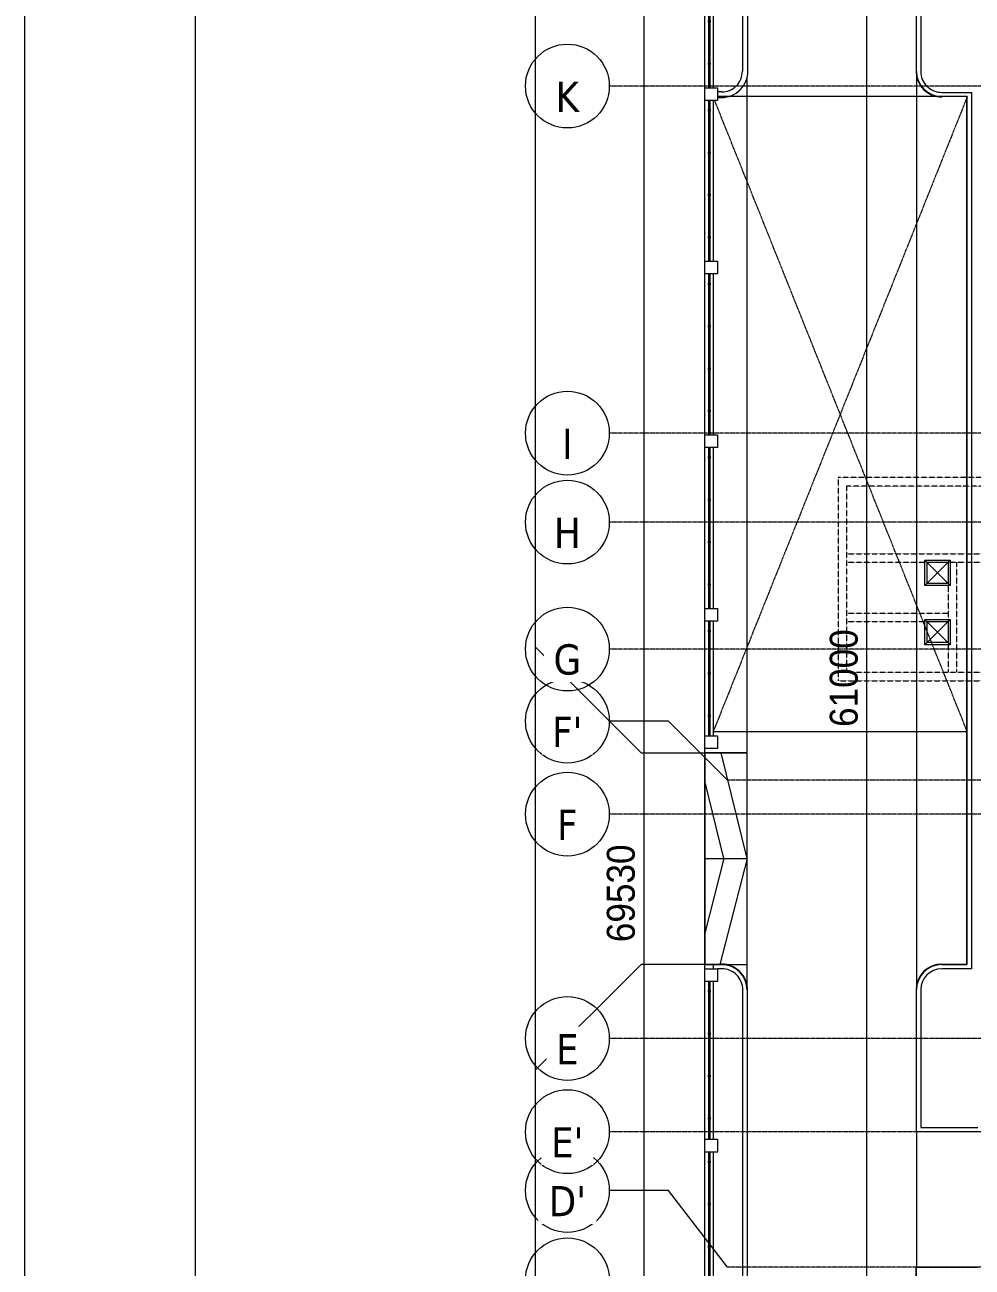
# Model space of a CAD drawing. Header units: millimetres. Extents: x 5356 to 209803, y -16346 to 109894.
# Drawn here: x 10053 to 32418, y 33837 to 63183 of the extents above; entities that cross this region are included whole.
import ezdxf

# ---------------------------------------------------------------- set-up
doc = ezdxf.new("R2010")
doc.units = ezdxf.units.MM
for name, pattern in [('Dash', [6, 3, -3]), ('Double dash', [41.99999848517665, 12.00000007375544, -5.999999682284241, 5.999999682284241, -5.999999682284241, 5.999999682284241, -5.999999682284241]), ('Grid Line', [22.225, 12.7, -3.175, 3.175, -3.175]), ('IMPORT-NCV_MAT BANG DAM SAN TANG 1$0$BEAM HIDEN_DBIM', [1.5874999999999995, 1.058333333333333, -0.5291666666666667])]:
    doc.linetypes.add(name, pattern=pattern)
for name, color, linetype, lineweight in [('A-ANNO-DIMS', 211, 'Continuous', 9), ('A-ANNO-DIMS-220', 211, 'Continuous', 9), ('A-DETL-THIN', 151, 'Continuous', 9), ('A-FLOR', 192, 'Continuous', 9), ('A-FLOR-HRAL', 11, 'Continuous', 9), ('A-WALL', 113, 'Continuous', 9), ('C-PRKG', 70, 'Continuous', 9), ('C-PRKG-HDLN', 70, 'Dash', 9), ('C-PROP-LINE', 91, 'Double dash', 18), ('G-IMPT', 8, 'Continuous', 9), ('G-IMPT-3', 8, 'IMPORT-NCV_MAT BANG DAM SAN TANG 1$0$BEAM HIDEN_DBIM', 9), ('M-EQPM', 50, 'Continuous', 9), ('S-COLS', 52, 'Continuous', 9), ('S-GRID', 1, 'Continuous', 9), ('S-GRID-1', 1, 'Grid Line', 9), ('S-GRID-IDEN', 1, 'Continuous', 9)]:
    doc.layers.add(name, color=color, linetype=linetype, lineweight=lineweight)
doc.styles.add('Arial_2', font='arial_0.ttf', dxfattribs={"width": 0.9, "height": 659.9999999999999})
doc.styles.add('Tahoma_B', font='tahomabd_0.ttf', dxfattribs={"height": 714.9999999999993})
doc.dimstyles.new('1_Dim_chi_tiet_khu_đất_2', dxfattribs={"dimscale": 304.8, "dimtxt": 673.3712039716003, "dimasz": 0.8661417322834646, "dimexe": 0.7217847769028871, "dimexo": 0.0625, "dimgap": 0.07217847769028872, "dimtad": 1, "dimdec": 0, "dimrnd": 5, "dimzin": 0, "dimdsep": 46, "dimtxsty": 'Arial_2', "dimblk1": 'OBLIQUE', "dimblk2": 'OBLIQUE', "dimsah": 1, "dimcen": 0.09, "dimdle": 0.7217847769028871, "dimazin": 0, "dimtfac": 1, "dimtdec": 4, "dimtix": 1, "dimtmove": 0, "dimatfit": 3, "dimfxl": 2.165354330708662, "dimfxlon": 1, "dimtvp": 1, "dimtolj": 1, "dimtzin": 0, "dimarcsym": 2})
pattern_1 = [(180, (609.6, 0), (-1.592040838891559e-15, -13), []), (270, (609.6, 0), (76, 4.653657836759942e-15), [])]

# ---------------------------------------------------------------- blocks, each defined once
blk = doc.blocks.new('BAI XE PCCC - BAI XE PCCC-V181-TKCS_MB ĐỊNH VỊ MỐC TỌA ĐỘ CÔNG TRÌNH')
at = {"layer": 'C-PRKG'}
for p, q in [((0, 6000.000000000049), (-9.531712989152236e-12, 100.000000000065)), ((15000.00000000001, 6000), (0, 6000.000000000049)), ((15000, -6.272666972446592e-16), (15000.00000000001, 6000))]:
    blk.add_line(p, q, dxfattribs=at)
at = {"layer": 'C-PRKG-HDLN'}
for p, q in [((2.01639400929441e-12, 6000.000000000049), (15000.00000000001, -4.331468517193571e-12)), ((15000.00000000001, 6000), (88.1085934146728, 35.24343736587193))]:
    blk.add_line(p, q, dxfattribs=at)
blk = doc.blocks.new('NBS_CLDPhysicalSecuritySystems_MtlMeshPnlFncngSym_CLDModsecSecurusS3_InfillPanel - NBS_CLDPhysicalSecuritySystems_MtlMeshPnlFncngSym_CLDModsecSecurusS2_InfillPanel-2369324-TKCS_MB ĐỊNH VỊ MỐC TỌA ĐỘ CÔNG TRÌNH')
at = {"layer": 'A-FLOR-HRAL'}
h = blk.add_hatch(dxfattribs=at)
h.set_pattern_fill('FP_6', color=256, style=0, pattern_type=2)
h.set_pattern_definition(pattern_1)
h.paths.add_polyline_path([(-5.197762220632285e-11, 5.999999999886017), (-5.197762220632285e-11, -6.000000000111254), (3799.99999999995, -6.000000000111254), (3799.99999999995, 5.999999999886017), (1716.167812395549, 5.999999999886017)])
for p, q in [((217.9999999999418, 26.9999999999159), (-5.197762220632285e-11, 26.9999999999159)), ((6.294165189046908e-12, 5.999999999963915), (3800.000000000009, 5.999999999963915)), ((214.0000000000067, 5.999999999992131), (214.0000000000071, 22.99999999998968)), ((254.0000000000057, 5.999999999992004), (214.0000000000067, 5.999999999992131)), ((218.0000000000071, 26.99999999998995), (250.0000000000058, 26.99999999998985)), ((1217.99999999994, 26.9999999999159), (249.9999999999432, 26.9999999999159)), ((254.0000000000058, 22.99999999998984), (254.0000000000057, 5.999999999992004)), ((1214.000000000007, 5.999999999989893), (1214.000000000007, 22.99999999998744)), ((1254.000000000006, 5.999999999989766), (1214.000000000007, 5.999999999989893)), ((1218.000000000007, 26.99999999998771), (1250.000000000006, 26.99999999998761)), ((2217.999999999946, 26.9999999999159), (1249.999999999941, 26.9999999999159)), ((1254.000000000006, 22.9999999999876), (1254.000000000006, 5.999999999989766)), ((2214.000000000006, 5.999999999992131), (2214.000000000007, 22.99999999998968)), ((2254.000000000005, 5.999999999992004), (2214.000000000006, 5.999999999992131)), ((2218.000000000007, 26.99999999998995), (2250.000000000005, 26.99999999998985)), ((3217.999999999944, 26.99999999992456), (2249.999999999948, 26.9999999999159)), ((2254.000000000005, 22.99999999998984), (2254.000000000005, 5.999999999992004)), ((3214.000000000006, 5.999999999992131), (3214.000000000007, 22.99999999998968)), ((3254.000000000005, 5.999999999992004), (3214.000000000006, 5.999999999992131)), ((3218.000000000007, 26.99999999998995), (3250.000000000005, 26.99999999998985)), ((3799.99999999995, 26.9999999999159), (3249.999999999945, 26.99999999992456)), ((3254.000000000005, 22.99999999998984), (3254.000000000005, 5.999999999992004)), ((3800.000000000009, -6.000000000036085), (6.497202775790357e-12, -6.000000000036085)), ((214.0000000000067, -11.00000000001003), (214.0000000000067, -6.00000000001004)), ((214.0000000000067, -6.00000000001004), (254.0000000000057, -6.000000000010167)), ((254.0000000000057, -11.00000000001016), (214.0000000000067, -11.00000000001003)), ((254.0000000000057, -6.000000000010167), (254.0000000000057, -11.00000000001016)), ((1214.000000000007, -11.00000000001227), (1214.000000000007, -6.000000000012277)), ((1214.000000000007, -6.000000000012277), (1254.000000000005, -6.000000000012404)), ((1254.000000000005, -11.0000000000124), (1214.000000000007, -11.00000000001227)), ((1254.000000000005, -6.000000000012404), (1254.000000000005, -11.0000000000124)), ((2214.000000000006, -11.00000000001003), (2214.000000000006, -6.00000000001004)), ((2214.000000000006, -6.00000000001004), (2254.000000000005, -6.000000000010167)), ((2254.000000000005, -11.00000000001016), (2214.000000000006, -11.00000000001003)), ((2254.000000000005, -6.000000000010167), (2254.000000000005, -11.00000000001016)), ((3214.000000000006, -11.00000000001003), (3214.000000000006, -6.00000000001004)), ((3214.000000000006, -6.00000000001004), (3254.000000000005, -6.000000000010167)), ((3254.000000000005, -11.00000000001016), (3214.000000000006, -11.00000000001003)), ((3254.000000000005, -6.000000000010167), (3254.000000000005, -11.00000000001016))]:
    blk.add_line(p, q, dxfattribs=at)
for centre, radius, start, end in [((218.0000000000071, 22.99999999998967), 3.999999999999995, 89.99999999999912, 179.9999999999999), ((250.0000000000058, 22.99999999998985), 4.000000000000007, 5.088887490341627e-14, 89.9999999999993), ((1218.000000000007, 22.99999999998743), 3.999999999999997, 89.99999999999994, 179.9999999999999), ((1250.000000000006, 22.99999999998761), 3.999999999999979, 4.007498898644031e-13, 89.9999999999997), ((2218.000000000007, 22.99999999998967), 3.999999999999995, 89.99999999999993, 179.9999999999999), ((2250.000000000005, 22.99999999998985), 3.999999999999979, 4.579998741307465e-13, 89.9999999999997), ((3218.000000000007, 22.99999999998967), 3.999999999999995, 89.99999999999993, 179.9999999999999), ((3250.000000000005, 22.99999999998985), 3.999999999999999, 4.579998741307465e-13, 89.9999999999997)]:
    blk.add_arc(centre, radius, start, end, dxfattribs=at)
blk = doc.blocks.new('NBS_CLDPhysicalSecuritySystems_MtlMeshPnlFncngSym_CLDModsecSecurusS3_InfillPanel - NBS_CLDPhysicalSecuritySystems_MtlMeshPnlFncngSym_CLDModsecSecurusS2_InfillPanel-2369374-TKCS_MB ĐỊNH VỊ MỐC TỌA ĐỘ CÔNG TRÌNH')
at = {"layer": 'A-FLOR-HRAL'}
h = blk.add_hatch(dxfattribs=at)
h.set_pattern_fill('FP_6', color=256, style=0, pattern_type=2)
h.set_pattern_definition(pattern_1)
h.paths.add_polyline_path([(2711.89140658526, 5.999999999989973), (-5.197762220632285e-11, 5.999999999989973), (-5.197762220632285e-11, -6.000000000007299), (2711.89140658526, -6.000000000007299)])
for p, q in [((217.9999999999418, 27.00000000001985), (-5.197762220632285e-11, 27.00000000001985)), ((6.294165189046908e-12, 5.999999999963915), (2711.891406585321, 5.999999999963915)), ((214.0000000000067, 5.999999999992131), (214.0000000000071, 22.99999999998968)), ((254.0000000000057, 5.999999999992004), (214.0000000000067, 5.999999999992131)), ((218.0000000000071, 26.99999999998995), (250.0000000000058, 26.99999999998985)), ((1217.999999999948, 27.00000000001985), (249.9999999999432, 27.00000000001985)), ((254.0000000000058, 22.99999999998984), (254.0000000000057, 5.999999999992004)), ((1214.000000000007, 5.999999999989893), (1214.000000000007, 22.99999999998744)), ((1254.000000000006, 5.999999999989766), (1214.000000000007, 5.999999999989893)), ((1218.000000000007, 26.99999999998771), (1250.000000000006, 26.99999999998761)), ((2217.999999999955, 27.00000000001985), (1249.99999999995, 27.00000000001985)), ((1254.000000000006, 22.9999999999876), (1254.000000000006, 5.999999999989766)), ((2214.000000000006, 5.999999999992131), (2214.000000000007, 22.99999999998968)), ((2254.000000000005, 5.999999999992004), (2214.000000000006, 5.999999999992131)), ((2218.000000000007, 26.99999999998995), (2250.000000000005, 26.99999999998985)), ((2711.89140658526, 27.00000000001985), (2249.999999999948, 27.00000000001985)), ((2254.000000000005, 22.99999999998984), (2254.000000000005, 5.999999999992004)), ((2711.891406585321, -6.000000000036085), (6.497202775790357e-12, -6.000000000036085)), ((214.0000000000067, -11.00000000001003), (214.0000000000067, -6.00000000001004)), ((214.0000000000067, -6.00000000001004), (254.0000000000057, -6.000000000010167)), ((254.0000000000057, -11.00000000001016), (214.0000000000067, -11.00000000001003)), ((254.0000000000057, -6.000000000010167), (254.0000000000057, -11.00000000001016)), ((1214.000000000007, -11.00000000001227), (1214.000000000007, -6.000000000012277)), ((1214.000000000007, -6.000000000012277), (1254.000000000005, -6.000000000012404)), ((1254.000000000005, -11.0000000000124), (1214.000000000007, -11.00000000001227)), ((1254.000000000005, -6.000000000012404), (1254.000000000005, -11.0000000000124)), ((2214.000000000006, -11.00000000001003), (2214.000000000006, -6.00000000001004)), ((2214.000000000006, -6.00000000001004), (2254.000000000005, -6.000000000010167)), ((2254.000000000005, -11.00000000001016), (2214.000000000006, -11.00000000001003)), ((2254.000000000005, -6.000000000010167), (2254.000000000005, -11.00000000001016))]:
    blk.add_line(p, q, dxfattribs=at)
for centre, radius, start, end in [((218.0000000000071, 22.99999999998967), 3.999999999999995, 89.99999999999912, 179.9999999999999), ((250.0000000000058, 22.99999999998985), 4.000000000000007, 5.088887490341627e-14, 89.9999999999993), ((1218.000000000007, 22.99999999998743), 3.999999999999997, 89.99999999999994, 179.9999999999999), ((1250.000000000006, 22.99999999998761), 3.999999999999979, 4.007498898644031e-13, 89.9999999999997), ((2218.000000000007, 22.99999999998967), 3.999999999999995, 89.99999999999993, 179.9999999999999), ((2250.000000000005, 22.99999999998985), 3.999999999999979, 4.579998741307465e-13, 89.9999999999997)]:
    blk.add_arc(centre, radius, start, end, dxfattribs=at)
blk = doc.blocks.new('NBS_CLDPhysicalSecuritySystems_MtlMeshPnlFncngSym_CLDModsecSecurusS3_InfillPanel - NBS_CLDPhysicalSecuritySystems_MtlMeshPnlFncngSym_CLDModsecSecurusS2_InfillPanel-2369380-TKCS_MB ĐỊNH VỊ MỐC TỌA ĐỘ CÔNG TRÌNH')
at = {"layer": 'A-FLOR-HRAL'}
h = blk.add_hatch(dxfattribs=at)
h.set_pattern_fill('FP_6', color=256, style=0, pattern_type=2)
h.set_pattern_definition(pattern_1)
h.paths.add_polyline_path([(3729.999999999966, 5.999999999989973), (-3.465174813754857e-11, 5.999999999989973), (-3.465174813754857e-11, -6.000000000011631), (3729.999999999966, -6.000000000011631)])
for p, q in [((217.9999999999678, 27.00000000001552), (-3.465174813754857e-11, 27.00000000001552)), ((6.294165189046908e-12, 5.999999999963915), (3730.000000000002, 5.999999999963915)), ((214.0000000000067, 5.999999999992131), (214.0000000000071, 22.99999999998968)), ((254.0000000000057, 5.999999999992004), (214.0000000000067, 5.999999999992131)), ((218.0000000000071, 26.99999999998995), (250.0000000000058, 26.99999999998985)), ((1217.999999999983, 27.00000000001552), (249.9999999999778, 27.00000000001552)), ((254.0000000000058, 22.99999999998984), (254.0000000000057, 5.999999999992004)), ((1214.000000000007, 5.999999999989893), (1214.000000000007, 22.99999999998744)), ((1254.000000000006, 5.999999999989766), (1214.000000000007, 5.999999999989893)), ((1218.000000000007, 26.99999999998771), (1250.000000000006, 26.99999999998761)), ((2217.999999999964, 27.00000000001552), (1249.999999999958, 27.00000000001552)), ((1254.000000000006, 22.9999999999876), (1254.000000000006, 5.999999999989766)), ((2214.000000000006, 5.999999999992131), (2214.000000000007, 22.99999999998968)), ((2254.000000000005, 5.999999999992004), (2214.000000000006, 5.999999999992131)), ((2218.000000000007, 26.99999999998995), (2250.000000000005, 26.99999999998985)), ((3217.999999999979, 27.00000000001552), (2249.999999999974, 27.00000000001552)), ((2254.000000000005, 22.99999999998984), (2254.000000000005, 5.999999999992004)), ((3214.000000000006, 5.999999999992131), (3214.000000000007, 22.99999999998968)), ((3254.000000000005, 5.999999999992004), (3214.000000000006, 5.999999999992131)), ((3218.000000000007, 26.99999999998995), (3250.000000000005, 26.99999999998985)), ((3729.999999999949, 27.00000000001552), (3249.999999999971, 27.00000000001552)), ((3254.000000000005, 22.99999999998984), (3254.000000000005, 5.999999999992004)), ((3730.000000000002, -6.000000000036085), (6.497202775790357e-12, -6.000000000036085)), ((214.0000000000067, -11.00000000001003), (214.0000000000067, -6.00000000001004)), ((214.0000000000067, -6.00000000001004), (254.0000000000057, -6.000000000010167)), ((254.0000000000057, -11.00000000001016), (214.0000000000067, -11.00000000001003)), ((254.0000000000057, -6.000000000010167), (254.0000000000057, -11.00000000001016)), ((1214.000000000007, -11.00000000001227), (1214.000000000007, -6.000000000012277)), ((1214.000000000007, -6.000000000012277), (1254.000000000005, -6.000000000012404)), ((1254.000000000005, -11.0000000000124), (1214.000000000007, -11.00000000001227)), ((1254.000000000005, -6.000000000012404), (1254.000000000005, -11.0000000000124)), ((2214.000000000006, -11.00000000001003), (2214.000000000006, -6.00000000001004)), ((2214.000000000006, -6.00000000001004), (2254.000000000005, -6.000000000010167)), ((2254.000000000005, -11.00000000001016), (2214.000000000006, -11.00000000001003)), ((2254.000000000005, -6.000000000010167), (2254.000000000005, -11.00000000001016)), ((3214.000000000006, -11.00000000001003), (3214.000000000006, -6.00000000001004)), ((3214.000000000006, -6.00000000001004), (3254.000000000005, -6.000000000010167)), ((3254.000000000005, -11.00000000001016), (3214.000000000006, -11.00000000001003)), ((3254.000000000005, -6.000000000010167), (3254.000000000005, -11.00000000001016))]:
    blk.add_line(p, q, dxfattribs=at)
for centre, radius, start, end in [((218.0000000000071, 22.99999999998967), 3.999999999999995, 89.99999999999912, 179.9999999999999), ((250.0000000000058, 22.99999999998985), 4.000000000000007, 5.088887490341627e-14, 89.9999999999993), ((1218.000000000007, 22.99999999998743), 3.999999999999997, 89.99999999999994, 179.9999999999999), ((1250.000000000006, 22.99999999998761), 3.999999999999979, 4.007498898644031e-13, 89.9999999999997), ((2218.000000000007, 22.99999999998967), 3.999999999999995, 89.99999999999993, 179.9999999999999), ((2250.000000000005, 22.99999999998985), 3.999999999999979, 4.579998741307465e-13, 89.9999999999997), ((3218.000000000007, 22.99999999998967), 3.999999999999995, 89.99999999999993, 179.9999999999999), ((3250.000000000005, 22.99999999998985), 3.999999999999999, 4.579998741307465e-13, 89.9999999999997)]:
    blk.add_arc(centre, radius, start, end, dxfattribs=at)
blk = doc.blocks.new('TKCS_NAP THAM BE TU HOAI 1_260107 - TKCS_XREF_251221_NAP THAM BE TU HOAI 1_dwg-2527472-TKCS_MB ĐỊNH VỊ MỐC TỌA ĐỘ CÔNG TRÌNH')
at = {"layer": 'G-IMPT'}
for p, q in [((-169657.4339367699, 148869.5142492791), (-170240.7672701032, 148286.1809159458)), ((-170240.7672701032, 148869.5142492791), (-169657.4339367699, 148286.1809159458)), ((-171257.362605793, 147069.585580256), (-171840.6959391263, 146486.2522469226)), ((-171840.6959391263, 147069.585580256), (-171257.362605793, 146486.2522469226)), ((-169657.3626057934, 147067.9599270367), (-170240.6959391267, 146484.6265937034)), ((-170240.6959391267, 147067.9599270367), (-169657.3626057934, 146484.6265937034)), ((-171257.362605793, 145669.5855802559), (-171840.6959391263, 145086.2522469226)), ((-171840.6959391263, 145669.5855802559), (-171257.362605793, 145086.2522469226))]:
    blk.add_line(p, q, dxfattribs=at)
at = {"layer": 'G-IMPT', "flags": 128}
for points in [[(-169649.1006034366, 148277.8475826124), (-170249.1006034366, 148277.8475826124), (-170249.1006034366, 148877.8475826124), (-169649.1006034366, 148877.8475826124)], [(-169699.1006034366, 148327.8475826124), (-170199.1006034366, 148327.8475826124), (-170199.1006034366, 148827.8475826124), (-169699.1006034366, 148827.8475826124)], [(-171249.0292724597, 146477.9189135893), (-171849.0292724597, 146477.9189135893), (-171849.0292724597, 147077.9189135893), (-171249.0292724597, 147077.9189135893)], [(-171299.0292724597, 146527.9189135893), (-171799.0292724597, 146527.9189135893), (-171799.0292724597, 147027.9189135893), (-171299.0292724597, 147027.9189135893)], [(-169649.0292724601, 146476.2932603701), (-170249.0292724601, 146476.2932603701), (-170249.0292724601, 147076.2932603701), (-169649.0292724601, 147076.2932603701)], [(-169699.0292724601, 146526.2932603701), (-170199.0292724601, 146526.2932603701), (-170199.0292724601, 147026.2932603701), (-169699.0292724601, 147026.2932603701)], [(-171249.0292724597, 145077.9189135893), (-171849.0292724597, 145077.9189135893), (-171849.0292724597, 145677.9189135893), (-171249.0292724597, 145677.9189135893)], [(-171299.0292724597, 145127.9189135893), (-171799.0292724597, 145127.9189135893), (-171799.0292724597, 145627.9189135893), (-171299.0292724597, 145627.9189135893)]]:
    blk.add_lwpolyline(points, close=True, dxfattribs=at)
at = {"layer": 'G-IMPT-3'}
for p, q in [((-173699.0292724601, 147227.9189135889), (-169699.0292724601, 147227.9189135889)), ((-173699.0292724601, 147027.9189135889), (-169699.0292724601, 147027.9189135889)), ((-171299.0292724601, 147027.9189135889), (-171299.0292724601, 144427.9189135889)), ((-171099.0292724601, 147027.9189135889), (-171099.0292724601, 144427.9189135889)), ((-173699.0292724601, 145827.9189135889), (-171299.0292724601, 145827.9189135889)), ((-173699.0292724601, 145627.9189135889), (-171299.0292724601, 145627.9189135889)), ((-173899.02927246, 144227.918913589), (-169509.0292724603, 144227.918913589))]:
    blk.add_line(p, q, dxfattribs=at)
at = {"layer": 'G-IMPT-3', "flags": 128}
blk.add_lwpolyline([(-169509.0292724598, 149027.918913589), (-173899.02927246, 149027.918913589), (-173899.02927246, 144227.918913589)], dxfattribs=at)
blk.add_lwpolyline([(-173699.0292724601, 144427.9189135889), (-169699.0292724601, 144427.9189135889), (-169699.0292724601, 148827.9189135889), (-173699.0292724601, 148827.9189135889)], close=True, dxfattribs=at)
blk = doc.blocks.new('TKCS_NAP THAM BE TU HOAI 1_260107 - NẮP THĂM BỂ XLNT-2527474-TKCS_MB ĐỊNH VỊ MỐC TỌA ĐỘ CÔNG TRÌNH')
blk.add_blockref('TKCS_NAP THAM BE TU HOAI 1_260107 - TKCS_XREF_251221_NAP THAM BE TU HOAI 1_dwg-2527472-TKCS_MB ĐỊNH VỊ MỐC TỌA ĐỘ CÔNG TRÌNH', (173899.0292724601, -144227.9189135889))
blk = doc.blocks.new('Family - ___-1476882-TKCS_MB ĐỊNH VỊ MỐC TỌA ĐỘ CÔNG TRÌNH')
at = {"layer": 'C-PROP-LINE'}
blk.add_line((26103.5008400878, 7888.228027698367), (26103.5008400878, 77418.22802920932), dxfattribs=at)
blk = doc.blocks.new('Grid - M_Grid Head - Circle-353313-TKCS_MB ĐỊNH VỊ MỐC TỌA ĐỘ CÔNG TRÌNH')
at = {"layer": 'S-GRID-IDEN'}
blk.add_circle((0, 0), 4.500000000000004, dxfattribs=at)
blk = doc.blocks.new('DIMBLOCK1-TKCS_MB ĐỊNH VỊ MỐC TỌA ĐỘ CÔNG TRÌNH')
at = {"layer": 'A-ANNO-DIMS-220', "lineweight": 25}
for p, q in [((24671.50739467721, 77418.2280292093), (24539.50739467721, 77550.2280292093)), ((24671.50739467721, 77418.2280292093), (24803.50739467721, 77286.2280292093)), ((24671.50739467721, 7888.228027698367), (24539.50739467721, 8020.228027698367)), ((24671.50739467721, 7888.228027698367), (24803.50739467721, 7756.228027698367))]:
    blk.add_line(p, q, dxfattribs=at)
at = {"layer": 'A-ANNO-DIMS-220'}
for p, q in [((24671.50739467721, 7668.228027698366), (24671.50739467721, 77638.2280292093)), ((25331.50739467721, 77418.2280292093), (24451.50739467721, 77418.2280292093)), ((24671.50739467721, 77418.22802920932), (25331.50739467721, 77418.22802920932)), ((25331.50739467721, 7888.228027698367), (24451.50739467721, 7888.228027698367)), ((24671.50739467721, 7888.228027698367), (25331.50739467721, 7888.228027698367))]:
    blk.add_line(p, q, dxfattribs=at)
at = {"layer": 'A-ANNO-DIMS-220', "color": 0, "insert": (23792.67581197782, 41513.6767601942), "char_height": 659.9999999999999, "width": 2734.923043823115, "attachment_point": 1, "rotation": 90, "line_spacing_factor": 0.9417779076525878, "style": 'Arial_2'}
blk.add_mtext('69530', dxfattribs=at)
blk = doc.blocks.new('_Oblique')
at = {"color": 0, "linetype": 'ByBlock', "lineweight": -2}
blk.add_line((-0.5, -0.5), (0.5, 0.5), dxfattribs=at)
blk = doc.blocks.new('DIMBLOCK8-TKCS_MB ĐỊNH VỊ MỐC TỌA ĐỘ CÔNG TRÌNH')
at = {"layer": 'A-ANNO-DIMS-220', "lineweight": 25}
for p, q in [((29934.83285710286, 78236.93603804545), (29802.83285710286, 78368.93603804545)), ((29934.83285710286, 78236.93603804545), (30066.83285710286, 78104.93603804545)), ((29934.83285710266, 17236.93603804542), (29802.83285710266, 17368.93603804542)), ((29934.83285710266, 17236.93603804542), (30066.83285710267, 17104.93603804542))]:
    blk.add_line(p, q, dxfattribs=at)
at = {"layer": 'A-ANNO-DIMS-220'}
for p, q in [((29934.83285710266, 17016.93603804542), (29934.83285710286, 78456.93603804545)), ((29274.83285710286, 78236.93603804545), (30154.83285710286, 78236.93603804545)), ((29934.83285710286, 78236.93603804545), (29274.83285710286, 78236.93603804545)), ((29274.83285710267, 17236.93603804542), (30154.83285710266, 17236.93603804542)), ((29934.83285710267, 17236.93603804542), (29274.83285710267, 17236.93603804542))]:
    blk.add_line(p, q, dxfattribs=at)
at = {"layer": 'A-ANNO-DIMS-220', "color": 0, "insert": (29056.00127440338, 46597.3847697858), "char_height": 659.9999999999999, "width": 2734.923043823115, "attachment_point": 1, "rotation": 90, "line_spacing_factor": 0.9417779076525878, "style": 'Arial_2'}
blk.add_mtext('61000', dxfattribs=at)

msp = doc.modelspace()

# ---------------------------------------------------------------- linework, layer by layer
at = {"layer": 'A-DETL-THIN'}
for p, q in [((27103.50084008785, 45986.33662262374), (26103.5008400878, 45986.33662262374)), ((26103.5008400878, 45986.33662262374), (26103.5008400878, 40986.33662262374)), ((27103.643502403, 43486.33662262361), (26492.66649282793, 45986.33662262374)), ((27103.50084008785, 40986.33662262374), (27103.50084008785, 45986.33662262374)), ((26553.64350240301, 43486.33662262362), (26103.64350247579, 45327.64976892437)), ((26103.5008400878, 43486.33662262361), (27103.643502403, 43486.33662262361)), ((26553.64350240301, 43486.33662262362), (26103.64350247579, 41725.83658322678)), ((27103.643502403, 43486.33662262362), (26464.62051197841, 40986.33662262374)), ((26103.5008400878, 40986.33662262374), (27103.50084008785, 40986.33662262374))]:
    msp.add_line(p, q, dxfattribs=at)
at = {"layer": 'A-FLOR'}
for p, q in [((22103.50084008776, 80001.33665733098), (22103.50084008777, -8023.340640295412)), ((14081.36508825237, -16345.6535514167), (14081.36508823447, 79336.33662271762)), ((26993.50084008778, 77756.68473992993), (26993.50084008779, 62086.33662262375)), ((27123.50084008779, 62086.33662262375), (27123.50084008779, 77702.8369768243)), ((10052.79092635028, -16345.65355141672), (10052.79092635028, 77336.33662194767)), ((27103.50084008779, 40490.57598539158), (27103.50084008779, 61935.17275413308)), ((31103.50084008779, 61982.09725985595), (31103.50084008779, 40490.57598539154)), ((31103.64350279825, 61981.44144996004), (31103.64350279825, 40491.23179528747)), ((26503.50084008779, 61596.33662262373), (26403.50084008787, 61596.33662262373)), ((26403.50084008787, 61466.33662262375), (26503.50084008779, 61466.33662262375)), ((22103.50084008776, 48486.33662262376), (24603.50084008776, 45986.33662262376)), ((26103.50084008775, 40986.33662262374), (26103.50084008782, 46086.33662262376)), ((24603.50084008776, 45986.33662262376), (27103.50084008785, 45986.33662262374)), ((24603.50084008773, 40986.33662262374), (22103.50084008778, 38486.33662262381)), ((26103.5008400878, 40986.33662262374), (24603.50084008773, 40986.33662262374)), ((31103.50084008779, 37037.36286042138), (31103.50084008779, 33837.41355684843))]:
    msp.add_line(p, q, dxfattribs=at)
for radius, start, end in [(490.0000000000036, 269.9999999999996, 0), (619.999999999996, 269.9999999999988, 4.961665303083086e-13)]:
    msp.add_arc((26503.50084008779, 62086.33662262375), radius, start, end, dxfattribs=at)
at = {"layer": 'A-WALL'}
for p, q in [((31103.50084008779, 62086.33662262376), (31103.50084008779, 74336.93603804504)), ((31203.50084008779, 74336.93603804504), (31203.50084008779, 62086.33662262376)), ((26103.50084008782, 61698.22802920908), (26103.50084008782, 65498.22802920908)), ((26303.50084008781, 65498.22802920908), (26303.50084008781, 61698.22802920908)), ((26103.50084008782, 57598.22802920907), (26103.50084008782, 61398.22802920908)), ((26303.50084008781, 61398.22802920908), (26303.50084008781, 57598.22802920907)), ((31703.50084008779, 61586.33662262375), (32403.50084008784, 61586.33662262375)), ((32303.50084008784, 61486.33662262374), (31703.50084008779, 61486.33662262374)), ((32293.50084008778, 40996.33662262375), (32293.50084008785, 61476.33662262375)), ((32303.50084008777, 40986.33662262375), (32303.50084008784, 61476.33662262375)), ((32403.50084008784, 61586.33662262375), (32403.50084008777, 40886.33662262375)), ((26103.50084008782, 53498.22802920907), (26103.50084008782, 57298.22802920907)), ((26303.50084008781, 57298.22802920907), (26303.50084008781, 53498.22802920907)), ((26103.50084008782, 49398.22802920907), (26103.50084008782, 53198.22802920907)), ((26303.50084008781, 53198.22802920907), (26303.50084008781, 49398.22802920907)), ((26103.50084008782, 46386.33662262375), (26103.50084008782, 49098.22802920907)), ((26303.50084008781, 49098.22802920907), (26303.50084008781, 46386.33662262376)), ((26103.50084008779, 40886.33662262374), (26103.50084008779, 40986.33662262375)), ((26503.50084008779, 40986.33662262375), (26103.50084008779, 40986.33662262375)), ((26303.50084008779, 40986.33662262375), (26303.50084008779, 40886.33662262374)), ((26503.50084008779, 40886.33662262375), (26403.50084008783, 40886.33662262375)), ((31703.50084008779, 40996.33662262375), (32293.50084008778, 40996.33662262375)), ((31703.50084008779, 40986.33662262375), (32293.50084008778, 40986.33662262375)), ((32403.50084008777, 40886.33662262375), (31703.50084008779, 40886.33662262375)), ((26103.50084008779, 36856.33662262374), (26103.50084008779, 40586.33662262374)), ((26303.50084008779, 40586.33662262374), (26303.50084008779, 36856.33662262375)), ((27003.50084008779, 14861.16289842129), (27003.50084008779, 40386.33662262374)), ((27103.50084008779, 40386.33662262374), (27103.50084008779, 14802.5842546586)), ((31103.50084008779, 37037.36286042139), (31103.50084008779, 40386.33662262374)), ((31203.50084008779, 40386.33662262374), (31203.50084008779, 37137.36286042139)), ((32552.6356179938, 37037.36286042139), (31103.50084008779, 37037.36286042139)), ((31203.50084008779, 37137.36286042139), (32552.6356179938, 37137.36286042139)), ((26103.50084008779, 32756.33662262374), (26103.50084008779, 36556.33662262375)), ((26303.50084008779, 36556.33662262375), (26303.50084008779, 32756.33662262375)), ((31093.50084008777, 18236.93603804514), (31093.5008400878, 33837.41355684845)), ((31103.50084008779, 33837.41355684845), (32542.56428701649, 33837.41355684845)), ((31103.50084008777, 18236.93603804514), (31103.50084008779, 33837.41355684845))]:
    msp.add_line(p, q, dxfattribs=at)
for centre, radius, start, end in [((31703.50084008779, 62086.33662262376), 610, 180, 269.9999999999986), ((31703.50084008779, 62086.33662262376), 600.0000000000036, 180, 269.9999999999989), ((31703.50084008779, 62086.33662262376), 600.0000000000036, 180, 269.9999999999996), ((31703.50084008779, 62086.33662262376), 500.0000000000018, 179.9999999999998, 270.0000000000002), ((26503.50084008779, 40386.33662262374), 610, 0, 90.00000000000034), ((26503.50084008779, 40386.33662262374), 600.0000000000036, 0, 90), ((26503.50084008779, 40386.33662262374), 600.0000000000043, 359.9999999999995, 90.00000000000121), ((26503.50084008779, 40386.33662262374), 500, 0, 90.00000000000084), ((31703.50084008779, 40386.33662262374), 609.9999999999964, 90.00000000000037, 180.0000000000003), ((31703.50084008779, 40386.33662262374), 600.0000000000036, 90, 180), ((31703.50084008779, 40386.33662262374), 600.0000000000036, 90.00000000000139, 180), ((31703.50084008779, 40386.33662262374), 500, 90.00000000000125, 180)]:
    msp.add_arc(centre, radius, start, end, dxfattribs=at)
at = {"layer": 'S-COLS'}
for p, q in [((26103.50084008787, 61398.22802920908), (26103.50084008786, 61698.22802920908)), ((26103.50084008786, 61698.22802920908), (26403.50084008786, 61698.22802920908)), ((26403.50084008786, 61698.22802920908), (26403.50084008787, 61398.22802920908)), ((26403.50084008787, 61398.22802920908), (26103.50084008787, 61398.22802920908)), ((26103.50084008786, 57298.22802920907), (26103.50084008785, 57598.22802920907)), ((26103.50084008785, 57598.22802920907), (26403.50084008786, 57598.22802920907)), ((26403.50084008786, 57598.22802920907), (26403.50084008786, 57298.22802920907)), ((26403.50084008786, 57298.22802920907), (26103.50084008786, 57298.22802920907)), ((26103.50084008785, 53198.22802920907), (26103.50084008785, 53498.22802920907)), ((26103.50084008785, 53498.22802920907), (26403.50084008785, 53498.22802920907)), ((26403.50084008785, 53498.22802920907), (26403.50084008785, 53198.22802920907)), ((26403.50084008785, 53198.22802920907), (26103.50084008785, 53198.22802920907)), ((26103.50084008785, 49098.22802920907), (26103.50084008784, 49398.22802920907)), ((26103.50084008784, 49398.22802920907), (26403.50084008784, 49398.22802920907)), ((26403.50084008784, 49398.22802920907), (26403.50084008785, 49098.22802920907)), ((26403.50084008785, 49098.22802920907), (26103.50084008785, 49098.22802920907)), ((26103.50084008784, 46086.33662262376), (26103.50084008783, 46386.33662262376)), ((26103.50084008783, 46386.33662262376), (26403.50084008784, 46386.33662262376)), ((26403.50084008784, 46386.33662262376), (26403.50084008784, 46086.33662262376)), ((26403.50084008784, 46086.33662262376), (26103.50084008784, 46086.33662262376)), ((26103.50084008783, 40586.33662262374), (26103.50084008783, 40886.33662262374)), ((26103.50084008783, 40886.33662262374), (26403.50084008783, 40886.33662262374)), ((26403.50084008783, 40886.33662262374), (26403.50084008784, 40586.33662262374)), ((26403.50084008784, 40586.33662262374), (26103.50084008783, 40586.33662262374)), ((26103.50084008782, 36556.33662262375), (26103.50084008782, 36856.33662262375)), ((26103.50084008782, 36856.33662262375), (26403.50084008782, 36856.33662262375)), ((26403.50084008782, 36856.33662262375), (26403.50084008782, 36556.33662262375)), ((26403.50084008782, 36556.33662262375), (26103.50084008782, 36556.33662262375))]:
    msp.add_line(p, q, dxfattribs=at)
at = {"layer": 'S-GRID'}
for p, q in [((25248.79127122157, 46733.93603804517), (23851.79127122157, 46733.93603804518)), ((26645.79127122156, 45336.93603804515), (25248.79127122157, 46733.93603804517)), ((25248.79127122152, 35648.34522609194), (23851.79127122153, 35648.34522609194)), ((26645.79127122153, 33836.93603804514), (25248.79127122152, 35648.34522609194))]:
    msp.add_line(p, q, dxfattribs=at)
at = {"layer": 'S-GRID-1'}
for p, q in [((29351.79127122161, 61736.93603804541), (23851.79127122161, 61736.93603804543)), ((131551.7912712216, 61736.93603804507), (29351.79127122161, 61736.93603804541)), ((29351.7912712216, 53536.93603804542), (23851.79127122159, 53536.93603804543)), ((131551.7912712216, 53536.93603804507), (29351.79127122159, 53536.93603804542)), ((29351.79127122158, 51436.93603804541), (23851.79127122158, 51436.93603804542)), ((131551.7912712216, 51436.93603804507), (29351.79127122158, 51436.93603804541)), ((29351.79127122158, 48436.93603804541), (23851.79127122158, 48436.93603804543)), ((131551.7912712216, 48436.93603804507), (29351.79127122158, 48436.93603804541)), ((32145.79127122156, 45336.93603804514), (26645.79127122156, 45336.93603804515)), ((128757.7912712216, 45336.93603804482), (32145.79127122156, 45336.93603804514)), ((29351.79127122156, 44536.93603804542), (23851.79127122156, 44536.93603804543)), ((131551.7912712216, 44536.93603804507), (29351.79127122156, 44536.93603804542)), ((29351.79127122154, 39236.93603804541), (23851.79127122154, 39236.93603804542)), ((131551.7912712216, 39236.93603804507), (29351.79127122154, 39236.93603804541)), ((29351.79127122154, 37036.9360380454), (23851.79127122154, 37036.93603804542)), ((131551.7912712216, 37036.93603804507), (29351.79127122154, 37036.9360380454)), ((32145.79127122153, 33836.93603804513), (26645.79127122153, 33836.93603804514)), ((128757.7912712215, 33836.93603804481), (32145.79127122153, 33836.93603804513))]:
    msp.add_line(p, q, dxfattribs=at)

# ---------------------------------------------------------------- block references
at = {"layer": 'A-FLOR-HRAL', "rotation": 269.9999999999999}
for name, p in [('NBS_CLDPhysicalSecuritySystems_MtlMeshPnlFncngSym_CLDModsecSecurusS3_InfillPanel - NBS_CLDPhysicalSecuritySystems_MtlMeshPnlFncngSym_CLDModsecSecurusS2_InfillPanel-2369324-TKCS_MB ĐỊNH VỊ MỐC TỌA ĐỘ CÔNG TRÌNH', (26203.50084008783, 65498.22802920909)), ('NBS_CLDPhysicalSecuritySystems_MtlMeshPnlFncngSym_CLDModsecSecurusS3_InfillPanel - NBS_CLDPhysicalSecuritySystems_MtlMeshPnlFncngSym_CLDModsecSecurusS2_InfillPanel-2369324-TKCS_MB ĐỊNH VỊ MỐC TỌA ĐỘ CÔNG TRÌNH', (26203.50084008783, 61398.22802920909)), ('NBS_CLDPhysicalSecuritySystems_MtlMeshPnlFncngSym_CLDModsecSecurusS3_InfillPanel - NBS_CLDPhysicalSecuritySystems_MtlMeshPnlFncngSym_CLDModsecSecurusS2_InfillPanel-2369324-TKCS_MB ĐỊNH VỊ MỐC TỌA ĐỘ CÔNG TRÌNH', (26203.50084008783, 57298.22802920908)), ('NBS_CLDPhysicalSecuritySystems_MtlMeshPnlFncngSym_CLDModsecSecurusS3_InfillPanel - NBS_CLDPhysicalSecuritySystems_MtlMeshPnlFncngSym_CLDModsecSecurusS2_InfillPanel-2369324-TKCS_MB ĐỊNH VỊ MỐC TỌA ĐỘ CÔNG TRÌNH', (26203.50084008783, 53198.22802920908)), ('NBS_CLDPhysicalSecuritySystems_MtlMeshPnlFncngSym_CLDModsecSecurusS3_InfillPanel - NBS_CLDPhysicalSecuritySystems_MtlMeshPnlFncngSym_CLDModsecSecurusS2_InfillPanel-2369374-TKCS_MB ĐỊNH VỊ MỐC TỌA ĐỘ CÔNG TRÌNH', (26203.50084008783, 49098.22802920907)), ('NBS_CLDPhysicalSecuritySystems_MtlMeshPnlFncngSym_CLDModsecSecurusS3_InfillPanel - NBS_CLDPhysicalSecuritySystems_MtlMeshPnlFncngSym_CLDModsecSecurusS2_InfillPanel-2369380-TKCS_MB ĐỊNH VỊ MỐC TỌA ĐỘ CÔNG TRÌNH', (26203.50084008781, 40586.33662262375)), ('NBS_CLDPhysicalSecuritySystems_MtlMeshPnlFncngSym_CLDModsecSecurusS3_InfillPanel - NBS_CLDPhysicalSecuritySystems_MtlMeshPnlFncngSym_CLDModsecSecurusS2_InfillPanel-2369324-TKCS_MB ĐỊNH VỊ MỐC TỌA ĐỘ CÔNG TRÌNH', (26203.50084008781, 36556.33662262375))]:
    msp.add_blockref(name, p, dxfattribs=at)
at = {"layer": 'C-PRKG', "rotation": 270}
msp.add_blockref('BAI XE PCCC - BAI XE PCCC-V181-TKCS_MB ĐỊNH VỊ MỐC TỌA ĐỘ CÔNG TRÌNH', (26303.5008400878, 61486.33662262375), dxfattribs=at)
at = {"layer": 'C-PROP-LINE'}
msp.add_blockref('Family - ___-1476882-TKCS_MB ĐỊNH VỊ MỐC TỌA ĐỘ CÔNG TRÌNH', (0, 0), dxfattribs=at)
at = {"layer": 'M-EQPM'}
msp.add_blockref('TKCS_NAP THAM BE TU HOAI 1_260107 - NẮP THĂM BỂ XLNT-2527474-TKCS_MB ĐỊNH VỊ MỐC TỌA ĐỘ CÔNG TRÌNH', (29252.56428701627, 47688.56169126435), dxfattribs=at)
at = {"layer": 'S-GRID-IDEN', "xscale": 219.9999999999998, "yscale": 219.9999999999998, "zscale": 219.9999999999998}
for p, rotation in [((22861.79127122159, 61736.93603804538), 89.9999999999998), ((22861.79127122158, 53536.93603804539), 89.9999999999998), ((22861.79127122156, 51436.93603804538), 89.9999999999998), ((22861.79127122156, 48436.93603804539), 89.9999999999998), ((22861.79127122154, 46733.93603804514), 89.9999999999998), ((22861.79127122154, 44536.93603804539), 89.9999999999998), ((22861.79127122153, 39236.9360380454), 89.9999999999998), ((22861.79127122151, 35648.34522609191), 89.99999999999982), ((22861.79127122151, 33536.9360380454), 89.99999999999982)]:
    msp.add_blockref('Grid - M_Grid Head - Circle-353313-TKCS_MB ĐỊNH VỊ MỐC TỌA ĐỘ CÔNG TRÌNH', p, dxfattribs=dict(at, rotation=rotation))

# ---------------------------------------------------------------- dimensions: what is measured, and where the dimension line sits
at = {"layer": 'A-ANNO-DIMS'}
for base, p1, p2, override, picture, middle in [((29934.83285710288, 78236.93603804547), (29274.83285710267, 17236.93603804542), (29274.83285710286, 78236.93603804545), {"dimpost": '<>', "dimfxl": 61000.00000000003}, 'DIMBLOCK8-TKCS_MB ĐỊNH VỊ MỐC TỌA ĐỘ CÔNG TRÌNH', (29575.8546832451, 47736.93603804544)), ((24671.50739467722, 77418.22802920935), (25331.50739467721, 7888.228027698367), (25331.50739467721, 77418.22802920932), {"dimpost": '<>', "dimfxl": 69530.00000151095}, 'DIMBLOCK1-TKCS_MB ĐỊNH VỊ MỐC TỌA ĐỘ CÔNG TRÌNH', (24312.30411849891, 42653.22802845385))]:
    dim = msp.add_linear_dim(base=base, p1=p1, p2=p2, angle=89.99999999999991, dimstyle='1_Dim_chi_tiet_khu_đất_2', override=override, dxfattribs=at)
    dim.commit()
    dim.dimension.update_dxf_attribs({"geometry": picture, "text_midpoint": middle})

# ---------------------------------------------------------------- next in the draw order: texts
at = {"layer": 'S-GRID-IDEN', "char_height": 714.9999999999993, "attachment_point": 5, "line_spacing_factor": 0.9961289014997974, "style": 'Tahoma_B', "bg_fill": 3, "box_fill_scale": 1.25, "bg_fill_color": 256, "bg_fill_true_color": 13158600, "bg_fill_transparency": 0}
for s, insert, width in [('\\pt2793.99835,5587.9967,8382.0022,11176.00055,13969.9989,16763.99725,19558.00275,22352.0011,25145.99945,27939.9978,30734.0033,33528.00165,36322,39115.99835,41909.9967,44704.0022,47498.00055,50291.9989,53085.99725,55880.00275,58674.0011,61467.99945,64261.9978,67056.0033,69850.00165,72644,75437.99835,78231.9967,81026.0022,83820.00055,86613.9989,89407.99725;K', (22859.76621061827, 61484.89673622279), 699.5999999999992), ('\\pt2793.99835,5587.9967,8382.0022,11176.00055,13969.9989,16763.99725,19558.00275,22352.0011,25145.99945,27939.9978,30734.0033,33528.00165,36322,39115.99835,41909.9967,44704.0022,47498.00055,50291.9989,53085.99725,55880.00275,58674.0011,61467.99945,64261.9978,67056.0033,69850.00165,72644,75437.99835,78231.9967,81026.0022,83820.00055,86613.9989,89407.99725;I', (22860.86621061825, 53284.89673622281), 479.5999999999995), ('\\pt2793.99835,5587.9967,8382.0022,11176.00055,13969.9989,16763.99725,19558.00275,22352.0011,25145.99945,27939.9978,30734.0033,33528.00165,36322,39115.99835,41909.9967,44704.0022,47498.00055,50291.9989,53085.99725,55880.00275,58674.0011,61467.99945,64261.9978,67056.0033,69850.00165,72644,75437.99835,78231.9967,81026.0022,83820.00055,86613.9989,89407.99725;H', (22859.76621061824, 51184.8967362228), 756.7999999999992), ('\\pt2793.99835,5587.9967,8382.0022,11176.00055,13969.9989,16763.99725,19558.00275,22352.0011,25145.99945,27939.9978,30734.0033,33528.00165,36322,39115.99835,41909.9967,44704.0022,47498.00055,50291.9989,53085.99725,55880.00275,58674.0011,61467.99945,64261.9978,67056.0033,69850.00165,72644,75437.99835,78231.9967,81026.0022,83820.00055,86613.9989,89407.99725;G', (22860.86621061823, 48184.8967362228), 741.3999999999993), ("\\pt2793.99835,5587.9967,8382.0022,11176.00055,13969.9989,16763.99725,19558.00275,22352.0011,25145.99945,27939.9978,30734.0033,33528.00165,36322,39115.99835,41909.9967,44704.0022,47498.00055,50291.9989,53085.99725,55880.00275,58674.0011,61467.99945,64261.9978,67056.0033,69850.00165,72644,75437.99835,78231.9967,81026.0022,83820.00055,86613.9989,89407.99725;F'", (22859.76621061821, 46481.89673622256), 844.799999999999), ('\\pt2793.99835,5587.9967,8382.0022,11176.00055,13969.9989,16763.99725,19558.00275,22352.0011,25145.99945,27939.9978,30734.0033,33528.00165,36322,39115.99835,41909.9967,44704.0022,47498.00055,50291.9989,53085.99725,55880.00275,58674.0011,61467.99945,64261.9978,67056.0033,69850.00165,72644,75437.99835,78231.9967,81026.0022,83820.00055,86613.9989,89407.99725;F', (22859.76621061821, 44284.89673622281), 582.9999999999994), ('\\pt2793.99835,5587.9967,8382.0022,11176.00055,13969.9989,16763.99725,19558.00275,22352.0011,25145.99945,27939.9978,30734.0033,33528.00165,36322,39115.99835,41909.9967,44704.0022,47498.00055,50291.9989,53085.99725,55880.00275,58674.0011,61467.99945,64261.9978,67056.0033,69850.00165,72644,75437.99835,78231.9967,81026.0022,83820.00055,86613.9989,89407.99725;E', (22859.7662106182, 38984.89673622281), 611.5999999999993), ("\\pt2793.99835,5587.9967,8382.0022,11176.00055,13969.9989,16763.99725,19558.00275,22352.0011,25145.99945,27939.9978,30734.0033,33528.00165,36322,39115.99835,41909.9967,44704.0022,47498.00055,50291.9989,53085.99725,55880.00275,58674.0011,61467.99945,64261.9978,67056.0033,69850.00165,72644,75437.99835,78231.9967,81026.0022,83820.00055,86613.9989,89407.99725;D'", (22860.86621061819, 35396.30592426933), 1018.599999999999)]:
    msp.add_mtext(s, dxfattribs=dict(at, insert=insert, width=width))

# ---------------------------------------------------------------- next in the draw order: block references
at = {"layer": 'S-GRID-IDEN', "xscale": 219.9999999999998, "yscale": 219.9999999999998, "zscale": 219.9999999999998, "rotation": 89.99999999999982}
msp.add_blockref('Grid - M_Grid Head - Circle-353313-TKCS_MB ĐỊNH VỊ MỐC TỌA ĐỘ CÔNG TRÌNH', (22861.79127122153, 37036.9360380454), dxfattribs=at)

# ---------------------------------------------------------------- next in the draw order: texts
at = {"layer": 'S-GRID-IDEN', "insert": (22859.7662106182, 36784.89673622281), "char_height": 714.9999999999993, "width": 873.3999999999991, "attachment_point": 5, "line_spacing_factor": 0.9961289014997974, "style": 'Tahoma_B', "bg_fill": 3, "box_fill_scale": 1.25, "bg_fill_color": 256, "bg_fill_true_color": 13158600, "bg_fill_transparency": 0}
msp.add_mtext("\\pt2793.99835,5587.9967,8382.0022,11176.00055,13969.9989,16763.99725,19558.00275,22352.0011,25145.99945,27939.9978,30734.0033,33528.00165,36322,39115.99835,41909.9967,44704.0022,47498.00055,50291.9989,53085.99725,55880.00275,58674.0011,61467.99945,64261.9978,67056.0033,69850.00165,72644,75437.99835,78231.9967,81026.0022,83820.00055,86613.9989,89407.99725;E'", dxfattribs=at)

doc.saveas('drawing.dxf')
